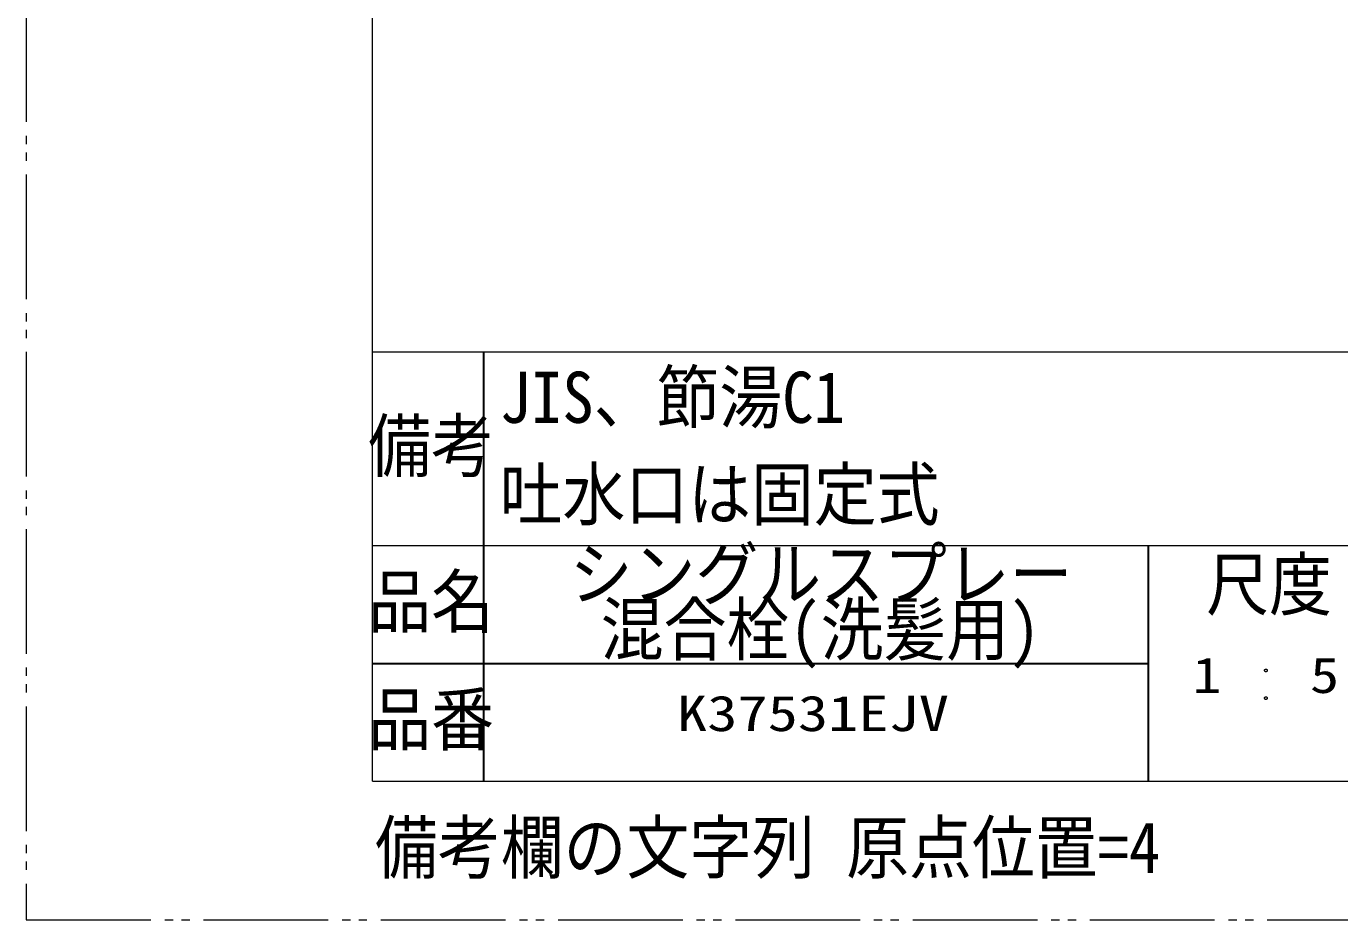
# Model space of a CAD drawing. Units: millimetres at full size, sheet at 1:5; details may follow other scales. Extents: x -1050 to 0, y -742 to 742.
# Drawn here: x -1050 to -575.8, y -742.5 to -420 of the extents above; entities that cross this region are included whole.
import ezdxf
from ezdxf.enums import TextEntityAlignment as Align

# ---------------------------------------------------------------- set-up
doc = ezdxf.new("R2010")
doc.units = ezdxf.units.MM
doc.header["$LTSCALE"] = 5
doc.linetypes.add('DOUBLE_CHAIN2', pattern=[12.8, 9, -1, 0.6, -0.6, 0.6, -1])
doc.linetypes.add('LONG_CHAIN', pattern=[21, 18, -1, 1, -1])
doc.layers.add('0-0_K37531EJV', color=7, linetype='Continuous', lineweight=15)
doc.styles.add('ＭＳ ゴシック', font='')
doc.styles.add('ＭＳ 明朝', font='')
doc.styles.get('ＭＳ ゴシック').set_extended_font_data('MS Gothic')
doc.styles.get('ＭＳ 明朝').set_extended_font_data('MS Mincho')

msp = doc.modelspace()

# ---------------------------------------------------------------- linework, layer by layer
at = {"layer": '0-0_K37531EJV'}
for p, q in [((-925, -692.5), (-925, 0)), ((-925, -537.5), (-50, -537.5)), ((-50, -607.5), (-925, -607.5)), ((-925, -692.5), (-525, -692.5))]:
    msp.add_line(p, q, dxfattribs=at)
at = {"layer": '0-0_K37531EJV', "color": 2, "lineweight": 30}
for p, q in [((-885, -537.5), (-885, -607.5)), ((-885, -607.5), (-885, -692.5)), ((-645, -607.5), (-645, -692.5)), ((-925, -650), (-645, -650))]:
    msp.add_line(p, q, dxfattribs=at)
at = {"layer": '0-0_K37531EJV', "color": 4, "linetype": 'DOUBLE_CHAIN2'}
msp.add_lwpolyline([(-1050, -742.5), (0, -742.5), (0, 742.5), (-1050, 742.5)], close=True, dxfattribs=at)
at = {"layer": '0-0_K37531EJV', "linetype": 'LONG_CHAIN'}
for centre in [(-602.5, -652.5), (-602.5, -662.5)]:
    msp.add_circle(centre, 0.5, dxfattribs=at)

# ---------------------------------------------------------------- texts
at = {"layer": '0-0_K37531EJV'}
for s, height, style, width, p in [('JIS、節湯C1', 18.48, 'ＭＳ 明朝', 0.9, (-879.112, -568.684)), ('吐水口は固定式', 18.48, 'ＭＳ 明朝', 0.9, (-879.112, -603.684)), ('シングルスプレー', 18.48, 'ＭＳ 明朝', 0.9, (-853.824, -632.434)), ('混合栓(洗髪用)', 18.48, 'ＭＳ 明朝', 0.9, (-842.61, -652.434)), ('1', 12.83, 'ＭＳ ゴシック', 1.2, (-629.026, -664.5)), ('5', 12.83, 'ＭＳ ゴシック', 1.2, (-586.526, -664.5)), ('K37531EJV', 12.83, 'ＭＳ ゴシック', 1.25, (-815.085, -678.25))]:
    msp.add_text(s, height=height, dxfattribs=dict(at, style=style, width=width)).set_placement(p, align=Align.BOTTOM_LEFT)
at = {"layer": '0-0_K37531EJV', "color": 2, "style": 'ＭＳ 明朝', "width": 0.9}
for s, p in [('備考', (-926.54, -586.184)), ('尺度', (-624.04, -636.184)), ('品名', (-926.54, -642.434)), ('品番', (-926.54, -684.934))]:
    msp.add_text(s, height=18.48, dxfattribs=at).set_placement(p, align=Align.BOTTOM_LEFT)
at = {"layer": '0-0_K37531EJV', "color": 134, "style": 'ＭＳ 明朝', "width": 0.9}
msp.add_text('備考欄の文字列 原点位置=4', height=18.48, dxfattribs=at).set_placement((-924.112, -731.184), align=Align.BOTTOM_LEFT)

doc.saveas('drawing.dxf')
